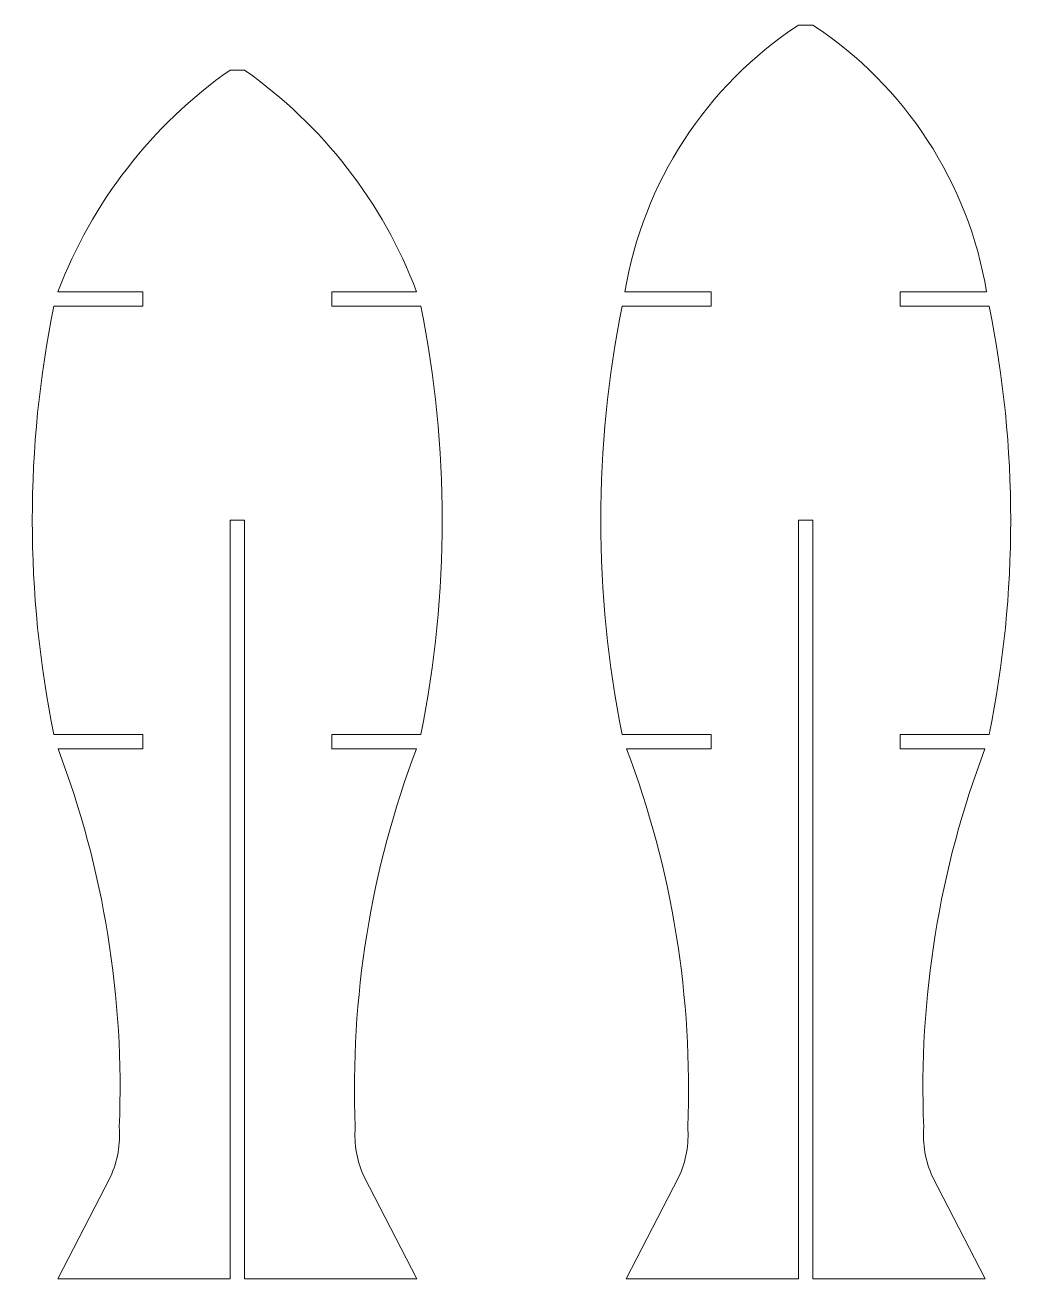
# Model space of a CAD drawing. Header units: centimetres. Extents: x -222 to 550, y -207 to 224.
# Drawn here: x -79.3 to -10.3, y -207.2 to -120 of the extents above; entities that cross this region are included whole.
import ezdxf

# ---------------------------------------------------------------- set-up
doc = ezdxf.new("R2010")
doc.units = ezdxf.units.CM
doc.header["$MEASUREMENT"] = 0

msp = doc.modelspace()

# ---------------------------------------------------------------- linework, layer by layer
at = {"color": 114, "lineweight": 9}
for points in [[(-12.34056, -139.58196), (-10.34547, -149.39772), (-10.34547, -159.51443), (-12.34056, -169.33), (-12.34056, -169.33), (-12.34056, -169.33), (-18.51598, -169.33), (-18.51598, -169.33), (-18.51598, -169.33), (-18.51598, -169.33), (-18.51598, -169.44449), (-18.51598, -169.44449), (-18.51598, -169.44449), (-18.51598, -169.44449), (-18.51598, -170.21551), (-18.51598, -170.21551), (-18.51598, -170.21551), (-18.51598, -170.21551), (-18.51598, -170.33), (-18.51598, -170.33), (-18.51598, -170.33), (-18.51598, -170.33), (-12.63515, -170.33), (-12.63515, -170.33), (-12.63515, -170.33), (-15.81166, -178.71034), (-17.25849, -187.64772), (-16.88784, -196.60316), (-16.88784, -196.60316), (-16.98585, -197.79279), (-16.77597, -198.98749), (-16.27868, -200.07246), (-16.27868, -200.07246), (-16.27868, -200.07246), (-12.61004, -207.16822), (-12.61004, -207.16822), (-12.61004, -207.16822), (-12.61004, -207.16822), (-24.58769, -207.16822), (-24.58769, -207.16822), (-24.58769, -207.16822), (-24.58769, -207.16822), (-24.58769, -154.45598), (-24.58769, -154.45598), (-24.58769, -154.45598), (-24.58769, -154.45598), (-25.58768, -154.45598), (-25.58768, -154.45598), (-25.58768, -154.45598), (-25.58768, -154.45598), (-25.58768, -207.16822), (-25.58768, -207.16822), (-25.58768, -207.16822), (-25.58768, -207.16822), (-37.56533, -207.16822), (-37.56533, -207.16822), (-37.56533, -207.16822), (-37.56533, -207.16822), (-33.89669, -200.07246), (-33.89669, -200.07246), (-33.89669, -200.07246), (-33.3994, -198.98749), (-33.18952, -197.79279), (-33.28753, -196.60316), (-33.28753, -196.60316), (-32.91688, -187.64772), (-34.36371, -178.71034), (-37.54022, -170.33), (-37.54022, -170.33), (-37.54022, -170.33), (-31.65939, -170.33), (-31.65939, -170.33), (-31.65939, -170.33), (-31.65939, -170.33), (-31.65939, -170.21551), (-31.65939, -170.21551), (-31.65939, -170.21551), (-31.65939, -170.21551), (-31.65939, -169.44449), (-31.65939, -169.44449), (-31.65939, -169.44449), (-31.65939, -169.44449), (-31.65939, -169.33), (-31.65939, -169.33), (-31.65939, -169.33), (-31.65939, -169.33), (-37.83481, -169.33), (-37.83481, -169.33), (-37.83481, -169.33), (-39.8299, -159.51443), (-39.8299, -149.39772), (-37.83481, -139.58196), (-37.83481, -139.58196), (-37.83481, -139.58196), (-31.65939, -139.58196), (-31.65939, -139.58196), (-31.65939, -139.58196), (-31.65939, -139.58196), (-31.65939, -139.46747), (-31.65939, -139.46747), (-31.65939, -139.46747), (-31.65939, -139.46747), (-31.65939, -138.69645), (-31.65939, -138.69645), (-31.65939, -138.69645), (-31.65939, -138.69645), (-31.65939, -138.58196), (-31.65939, -138.58196), (-31.65939, -138.58196), (-31.65939, -138.58196), (-37.65344, -138.58196), (-37.65344, -138.58196), (-37.65344, -138.58196), (-36.38201, -130.9968), (-32.01207, -124.28016), (-25.58769, -120.04555), (-25.58769, -120.04555), (-25.58769, -120.04555), (-24.58769, -120.04555), (-24.58769, -120.04555), (-24.58769, -120.04555), (-18.1633, -124.28016), (-13.79336, -130.9968), (-12.52193, -138.58196), (-12.52193, -138.58196), (-12.52193, -138.58196), (-18.51598, -138.58196), (-18.51598, -138.58196), (-18.51598, -138.58196), (-18.51598, -138.58196), (-18.51598, -138.69645), (-18.51598, -138.69645), (-18.51598, -138.69645), (-18.51598, -138.69645), (-18.51598, -139.46747), (-18.51598, -139.46747), (-18.51598, -139.46747), (-18.51598, -139.46747), (-18.51598, -139.58196), (-18.51598, -139.58196), (-18.51598, -139.58196), (-18.51598, -139.58196), (-12.34056, -139.58196), (-12.34056, -139.58196)], [(-51.83518, -139.58215), (-49.84008, -149.39773), (-49.84008, -159.51443), (-51.83518, -169.33), (-51.83518, -169.33), (-51.83518, -169.33), (-58.0106, -169.33), (-58.0106, -169.33), (-58.0106, -169.33), (-58.0106, -169.33), (-58.0106, -169.44449), (-58.0106, -169.44449), (-58.0106, -169.44449), (-58.0106, -169.44449), (-58.0106, -170.21551), (-58.0106, -170.21551), (-58.0106, -170.21551), (-58.0106, -170.21551), (-58.0106, -170.33), (-58.0106, -170.33), (-58.0106, -170.33), (-58.0106, -170.33), (-52.12976, -170.33), (-52.12976, -170.33), (-52.12976, -170.33), (-55.30627, -178.71053), (-56.75311, -187.64771), (-56.38246, -196.60316), (-56.38246, -196.60316), (-56.48047, -197.79278), (-56.27058, -198.98748), (-55.77329, -200.07265), (-55.77329, -200.07265), (-55.77329, -200.07265), (-52.10465, -207.16822), (-52.10465, -207.16822), (-52.10465, -207.16822), (-52.10465, -207.16822), (-64.0823, -207.16822), (-64.0823, -207.16822), (-64.0823, -207.16822), (-64.0823, -207.16822), (-64.0823, -154.45607), (-64.0823, -154.45607), (-64.0823, -154.45607), (-64.0823, -154.45607), (-65.0823, -154.45607), (-65.0823, -154.45607), (-65.0823, -154.45607), (-65.0823, -154.45607), (-65.0823, -207.16822), (-65.0823, -207.16822), (-65.0823, -207.16822), (-65.0823, -207.16822), (-77.05995, -207.16822), (-77.05995, -207.16822), (-77.05995, -207.16822), (-77.05995, -207.16822), (-73.39131, -200.07265), (-73.39131, -200.07265), (-73.39131, -200.07265), (-72.89402, -198.98748), (-72.68413, -197.79278), (-72.78214, -196.60316), (-72.78214, -196.60316), (-72.41149, -187.64771), (-73.85833, -178.71053), (-77.03484, -170.33), (-77.03484, -170.33), (-77.03484, -170.33), (-71.154, -170.33), (-71.154, -170.33), (-71.154, -170.33), (-71.154, -170.33), (-71.154, -170.21551), (-71.154, -170.21551), (-71.154, -170.21551), (-71.154, -170.21551), (-71.154, -169.44449), (-71.154, -169.44449), (-71.154, -169.44449), (-71.154, -169.44449), (-71.154, -169.33), (-71.154, -169.33), (-71.154, -169.33), (-71.154, -169.33), (-77.32942, -169.33), (-77.32942, -169.33), (-77.32942, -169.33), (-79.32452, -159.51443), (-79.32452, -149.39773), (-77.32942, -139.58215), (-77.32942, -139.58215), (-77.32942, -139.58215), (-71.154, -139.58215), (-71.154, -139.58215), (-71.154, -139.58215), (-71.154, -139.58215), (-71.154, -139.46766), (-71.154, -139.46766), (-71.154, -139.46766), (-71.154, -139.46766), (-71.154, -138.69664), (-71.154, -138.69664), (-71.154, -138.69664), (-71.154, -138.69664), (-71.154, -138.58215), (-71.154, -138.58215), (-71.154, -138.58215), (-71.154, -138.58215), (-77.04412, -138.58215), (-77.04412, -138.58215), (-77.04412, -138.58215), (-74.68685, -132.36619), (-70.521, -126.99812), (-65.0823, -123.17199), (-65.0823, -123.17199), (-65.0823, -123.17199), (-64.0823, -123.17199), (-64.0823, -123.17199), (-64.0823, -123.17199), (-58.6436, -126.99812), (-54.47775, -132.36619), (-52.12048, -138.58215), (-52.12048, -138.58215), (-52.12048, -138.58215), (-58.0106, -138.58215), (-58.0106, -138.58215), (-58.0106, -138.58215), (-58.0106, -138.58215), (-58.0106, -138.69664), (-58.0106, -138.69664), (-58.0106, -138.69664), (-58.0106, -138.69664), (-58.0106, -139.46766), (-58.0106, -139.46766), (-58.0106, -139.46766), (-58.0106, -139.46766), (-58.0106, -139.58215), (-58.0106, -139.58215), (-58.0106, -139.58215), (-58.0106, -139.58215), (-51.83518, -139.58215), (-51.83518, -139.58215)]]:
    msp.add_open_spline(points, degree=3, knots=[0, 0, 0, 0, 0.02702703, 0.02702703, 0.02702703, 0.02702703, 0.05405405, 0.05405405, 0.05405405, 0.05405405, 0.08108108, 0.08108108, 0.08108108, 0.08108108, 0.10810811, 0.10810811, 0.10810811, 0.10810811, 0.13513514, 0.13513514, 0.13513514, 0.13513514, 0.16216216, 0.16216216, 0.16216216, 0.16216216, 0.18918919, 0.18918919, 0.18918919, 0.18918919, 0.21621622, 0.21621622, 0.21621622, 0.21621622, 0.24324324, 0.24324324, 0.24324324, 0.24324324, 0.27027027, 0.27027027, 0.27027027, 0.27027027, 0.2972973, 0.2972973, 0.2972973, 0.2972973, 0.32432432, 0.32432432, 0.32432432, 0.32432432, 0.35135135, 0.35135135, 0.35135135, 0.35135135, 0.37837838, 0.37837838, 0.37837838, 0.37837838, 0.40540541, 0.40540541, 0.40540541, 0.40540541, 0.43243243, 0.43243243, 0.43243243, 0.43243243, 0.45945946, 0.45945946, 0.45945946, 0.45945946, 0.48648649, 0.48648649, 0.48648649, 0.48648649, 0.51351351, 0.51351351, 0.51351351, 0.51351351, 0.54054054, 0.54054054, 0.54054054, 0.54054054, 0.56756757, 0.56756757, 0.56756757, 0.56756757, 0.59459459, 0.59459459, 0.59459459, 0.59459459, 0.62162162, 0.62162162, 0.62162162, 0.62162162, 0.64864865, 0.64864865, 0.64864865, 0.64864865, 0.67567568, 0.67567568, 0.67567568, 0.67567568, 0.7027027, 0.7027027, 0.7027027, 0.7027027, 0.72972973, 0.72972973, 0.72972973, 0.72972973, 0.75675676, 0.75675676, 0.75675676, 0.75675676, 0.78378378, 0.78378378, 0.78378378, 0.78378378, 0.81081081, 0.81081081, 0.81081081, 0.81081081, 0.83783784, 0.83783784, 0.83783784, 0.83783784, 0.86486486, 0.86486486, 0.86486486, 0.86486486, 0.89189189, 0.89189189, 0.89189189, 0.89189189, 0.91891892, 0.91891892, 0.91891892, 0.91891892, 0.94594595, 0.94594595, 0.94594595, 0.94594595, 1, 1, 1, 1], dxfattribs=at)

doc.saveas('drawing.dxf')
